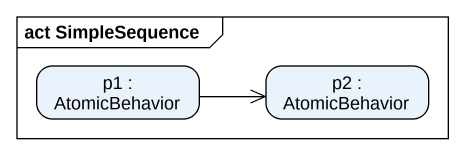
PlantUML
@startuml
mainframe act SimpleSequence
hide empty description
state "p1 : AtomicBehavior" as p1
state "p2 : AtomicBehavior" as p2
p1 -right-> p2
@enduml
